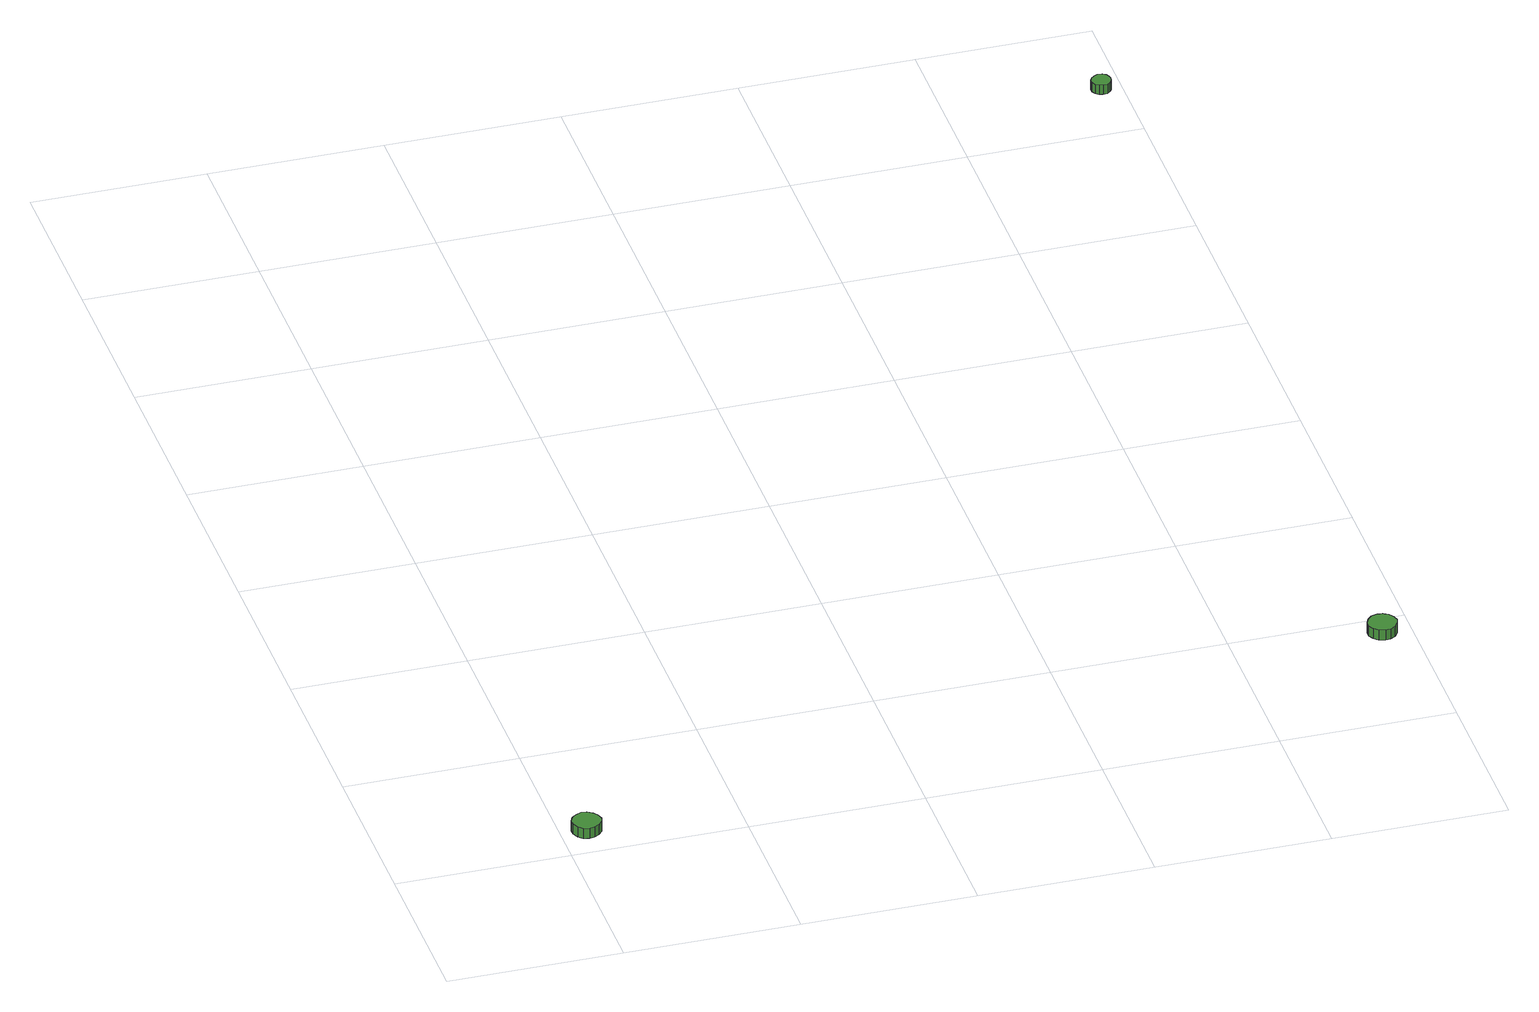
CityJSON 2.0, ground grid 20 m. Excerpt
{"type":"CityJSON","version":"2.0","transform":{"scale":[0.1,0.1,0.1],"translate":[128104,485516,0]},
"CityObjects":{
"tree1":{"type":"SolitaryVegetationObject","attributes":{"function":"something"},"geometry":[{"type":"MultiSurface","lod":"1","boundaries":[[[0,1,2,3,4,5,6,7,8,9,10,11,12,13,14]],[[15,16,17,18,19,20,21,22,23,24,25,26,27,28,29]],[[0,29,28,1]],[[1,28,27,2]],[[2,27,26,3]],[[3,26,25,4]],[[4,25,24,5]],[[5,24,23,6]],[[6,23,22,7]],[[7,22,21,8]],[[8,21,20,9]],[[9,20,19,10]],[[10,19,18,11]],[[11,18,17,12]],[[12,17,16,13]],[[13,16,15,14]],[[14,15,29,0]]]}]},
"tree2":{"type":"SolitaryVegetationObject","attributes":{"function":"something"},"geometry":[{"type":"MultiSurface","lod":"1","boundaries":[[[30,31,32,33,34,35,36,37,38,39,40,41,42,43,44]],[[45,46,47,48,49,50,51,52,53,54,55,56,57,58,59]],[[30,59,58,31]],[[31,58,57,32]],[[32,57,56,33]],[[33,56,55,34]],[[34,55,54,35]],[[35,54,53,36]],[[36,53,52,37]],[[37,52,51,38]],[[38,51,50,39]],[[39,50,49,40]],[[40,49,48,41]],[[41,48,47,42]],[[42,47,46,43]],[[43,46,45,44]],[[44,45,59,30]]]}]},
"tree3":{"type":"SolitaryVegetationObject","attributes":{"function":"something"},"geometry":[{"type":"MultiSurface","lod":"1","boundaries":[[[60,61,62,63,64,65,66,67,68,69,70,71,72,73,74]],[[75,76,77,78,79,80,81,82,83,84,85,86,87,88,89]],[[60,89,88,61]],[[61,88,87,62]],[[62,87,86,63]],[[63,86,85,64]],[[64,85,84,65]],[[65,84,83,66]],[[66,83,82,67]],[[67,82,81,68]],[[68,81,80,69]],[[69,80,79,70]],[[70,79,78,71]],[[71,78,77,72]],[[72,77,76,73]],[[73,76,75,74]],[[74,75,89,60]]]}]}
},
"vertices":[
[40,21,30],[38,28,30],[34,33,30],[28,37,30],[22,38,30],[15,35,30],[10,31,30],[7,25,30],[7,18,30],[10,11,30],[15,7,30],[22,5,30],[28,6,30],[34,9,30],[38,14,30],[38,14,17],[34,9,17],[28,6,17],[22,5,17],[15,7,17],[10,11,17],[7,18,17],[7,25,17],[10,31,17],[15,35,17],[22,38,17],[28,37,17],[34,33,17],[38,28,17],[40,21,17],
[983,171,18],[981,177,18],[977,183,18],[971,186,18],[965,187,18],[958,185,18],[953,180,18],[950,174,18],[950,167,18],[953,161,18],[958,156,18],[965,154,18],[971,155,18],[977,158,18],[981,164,18],[981,164,5],[977,158,5],[971,155,5],[965,154,5],[958,156,5],[953,161,5],[950,167,5],[950,174,5],[953,180,5],[958,185,5],[965,187,5],[971,186,5],[977,183,5],[981,177,5],[983,171,5],
[988,1288,14],[987,1292,14],[985,1296,14],[981,1298,14],[976,1299,14],[972,1297,14],[968,1294,14],[966,1290,14],[966,1285,14],[968,1281,14],[972,1278,14],[976,1277,14],[981,1277,14],[985,1280,14],[987,1283,14],[987,1283,2],[985,1280,2],[981,1277,2],[976,1277,2],[972,1278,2],[968,1281,2],[966,1285,2],[966,1290,2],[968,1294,2],[972,1297,2],[976,1299,2],[981,1298,2],[985,1296,2],[987,1292,2],[988,1288,2]
]}
